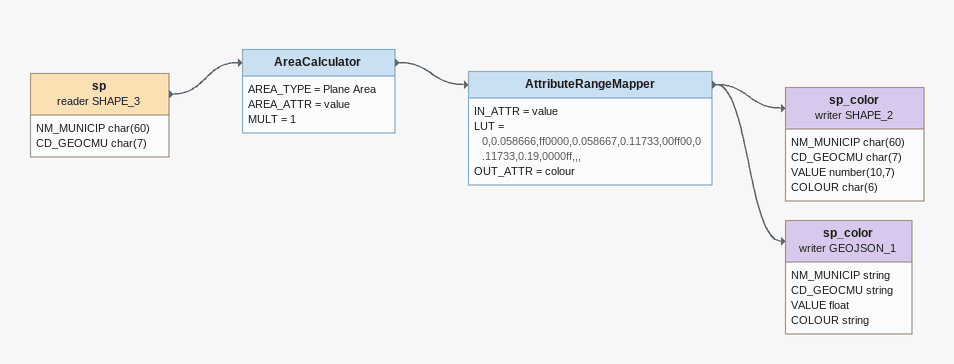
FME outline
sp (reader SHAPE_3)
    attributes: NM_MUNICIP char(60), CD_GEOCMU char(7)
    -> AreaCalculator
AreaCalculator
    AREA_TYPE = Plane Area
    AREA_ATTR = value
    MULT = 1
    -> AttributeRangeMapper
AttributeRangeMapper
    IN_ATTR = value
    LUT = 0,0.058666,ff0000,0.058667,0.11733,00ff00,0.11733,0.19,0000ff,,,
    OUT_ATTR = colour
    -> sp_color (writer SHAPE_2)
    -> sp_color (writer GEOJSON_1)
sp_color (writer SHAPE_2)
    attributes: NM_MUNICIP char(60), CD_GEOCMU char(7), VALUE number(10,7), COLOUR char(6)
sp_color (writer GEOJSON_1)
    attributes: NM_MUNICIP string, CD_GEOCMU string, VALUE float, COLOUR string
